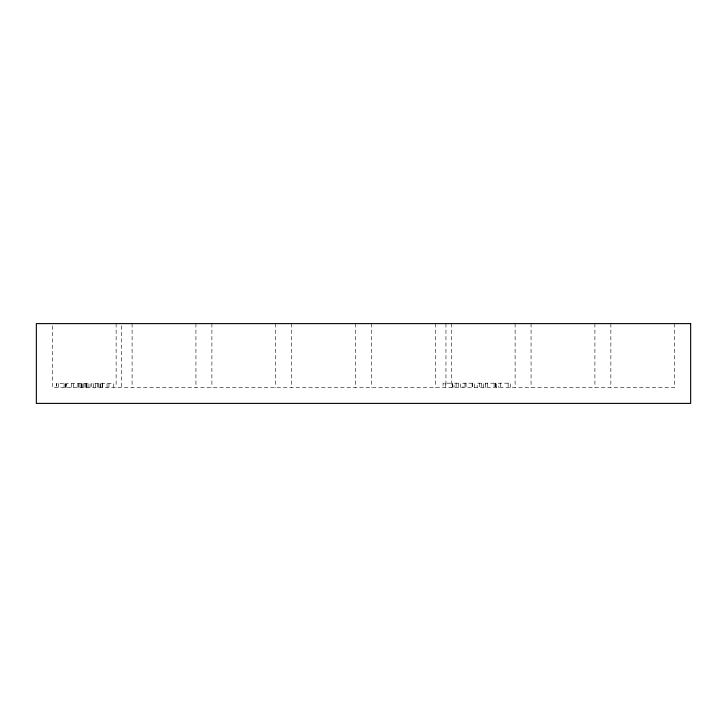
<?xml version="1.0" encoding="UTF-8"?>
<svg xmlns="http://www.w3.org/2000/svg" width="727" height="727" viewBox="0 0 727 727"><rect width="100%" height="100%" fill="white"/><g stroke="black" fill="none" stroke-linecap="round" stroke-linejoin="round"><path stroke-width="0.55" stroke-dasharray="3.63 2.73" d="M674.692 323.606L674.692 387.436L52.308 387.436L52.308 323.606M610.862 323.606L610.862 387.436M594.895 323.606L594.895 387.436M531.064 323.606L531.064 387.436M515.107 323.606L515.107 387.436M510.29 387.436L510.29 383.184L498.54 383.184L498.54 387.436M508.146 383.184L508.146 387.436M500.694 383.184L500.694 387.436M496.35 387.436L496.35 383.184L485.336 383.184L485.336 387.436M495.714 383.184L495.714 387.436M495.55 383.184L495.55 387.436M494.106 383.184L494.106 387.436M487.699 383.184L487.699 387.436M485.491 383.184L485.454 387.436M483.491 387.436L483.491 383.184L477.203 383.184L477.203 387.436M481.419 383.184L481.419 387.436M479.275 383.184L479.275 387.436M474.549 387.436L474.549 383.184L462.981 383.184L462.981 387.436M472.541 383.184L472.541 387.436M472.141 383.184L472.141 387.436M466.034 383.184L466.034 387.436M464.989 383.184L464.989 387.436M460.327 387.436L460.327 383.184L454.039 383.184L454.039 387.436M458.255 383.184L458.255 387.436M456.111 383.184L456.111 387.436M452.748 387.436L452.748 383.184L443.061 383.184L443.061 387.436M452.43 383.184L452.43 387.436M451.276 323.606L451.276 387.436M445.951 323.606L445.951 387.436M445.215 383.184L445.215 387.436M435.309 323.606L435.309 387.436M371.479 323.606L371.479 387.436M355.521 323.606L355.521 387.436M291.691 323.606L291.691 387.436M275.724 323.606L275.724 387.436M211.893 323.606L211.893 387.436M195.936 323.606L195.936 387.436M132.105 323.606L132.105 387.436M121.464 325.841L121.464 387.436M116.138 323.606L116.138 387.436M113.775 387.436L113.775 383.665L91.429 383.665L91.429 387.436M108.959 383.665L108.959 387.436M107.051 383.665L107.051 387.436M102.552 383.665L102.552 387.436M102.225 383.665L102.225 387.436M100.417 383.665L100.417 387.436M100.072 383.665L100.072 387.436M98.418 383.665L98.418 387.436M97.436 383.665L97.436 387.436M95.519 383.665L95.519 387.436M93.338 383.665L93.338 387.436M90.066 387.436L90.066 383.665L66.575 383.665L66.575 387.436M88.049 383.665L88.049 387.436M86.749 383.665L86.749 387.436M86.222 383.665L86.222 387.436M85.223 383.665L85.223 387.436M83.996 383.665L83.996 387.436M82.869 383.665L82.869 387.436M81.787 383.665L81.787 387.436M81.26 383.665L81.26 387.436M79.961 383.665L79.961 387.436M78.134 383.665L78.134 387.436M78.025 383.665L78.025 387.436M73.309 383.665L73.309 387.436M71.4 383.665L71.4 387.436M66.093 387.436L66.093 383.665L56.324 383.665L56.424 387.436L56.461 383.665M65.539 383.665L65.539 387.436M65.394 383.665L65.394 387.436M64.103 383.665L64.103 387.436M58.414 383.665L58.414 387.436"/><path stroke-width="1.09" d="M690.65 323.606L36.35 323.606L36.35 403.394L690.65 403.394L690.65 323.606"/></g></svg>
